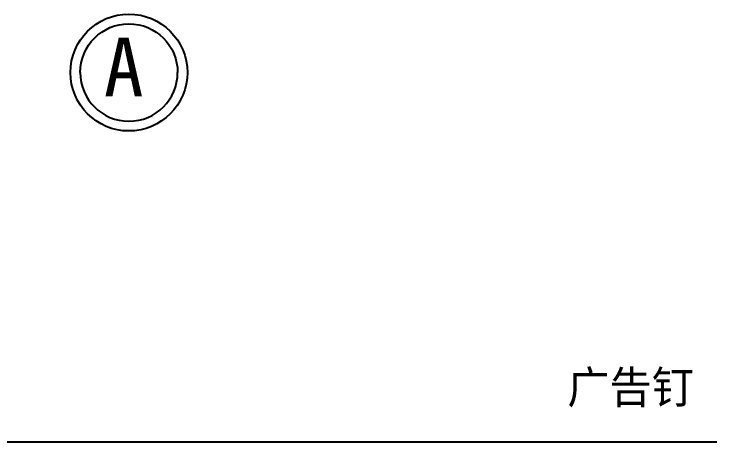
# Model space of a CAD drawing. Header units: metres. Extents: x 255888 to 260244, y 1005 to 5882.
# Drawn here: x 258053 to 260218, y 4565 to 5882 of the extents above; entities that cross this region are included whole.
import ezdxf

# ---------------------------------------------------------------- set-up
doc = ezdxf.new("R2010")
doc.units = ezdxf.units.M
for name, color, linetype in [('20', 1, 'Continuous'), ('8', 7, 'Continuous'), ('LAYER1', 8, 'Continuous')]:
    doc.layers.add(name, color=color, linetype=linetype)
doc.dimstyles.get("Standard").update_dxf_attribs({"dimtxt": 2.5, "dimasz": 2.5, "dimexe": 1.25, "dimexo": 0.625, "dimtad": 1, "dimcen": 2.5, "dimazin": 3, "dimtfac": 1, "dimtmove": 0, "dimatfit": 3})

# ---------------------------------------------------------------- blocks, each defined once
blk = doc.blocks.new('HY-4')
at = {"layer": '20'}
for points in [[(-5, 0, -1), (5, 0, -1)], [(-5, 0, 1), (5, 0, 1)]]:
    blk.add_lwpolyline(points, format="xyb", dxfattribs=at)
blk.add_circle((0, 0), 6, dxfattribs=at)
blk.add_circle((0, 0), 6, dxfattribs=at)

msp = doc.modelspace()

# ---------------------------------------------------------------- block references
at = {"layer": '8', "xscale": 30, "yscale": 30, "zscale": 30}
msp.add_blockref('HY-4', (258406.48, 5702.12), dxfattribs=at)

# ---------------------------------------------------------------- texts
msp.add_text('A', height=180).set_placement((258329.16, 5629.29))
at = {"layer": 'LAYER1', "insert": (259757.08, 4783.1), "char_height": 100, "attachment_point": 1}
msp.add_mtext('广告钉', dxfattribs=at)

# ---------------------------------------------------------------- leaders
at = {"layer": 'LAYER1'}
msp.add_leader([(257109.18, 4564.97), (260217.85, 4564.97)], dimstyle='Standard', dxfattribs=at)

doc.saveas('drawing.dxf')
